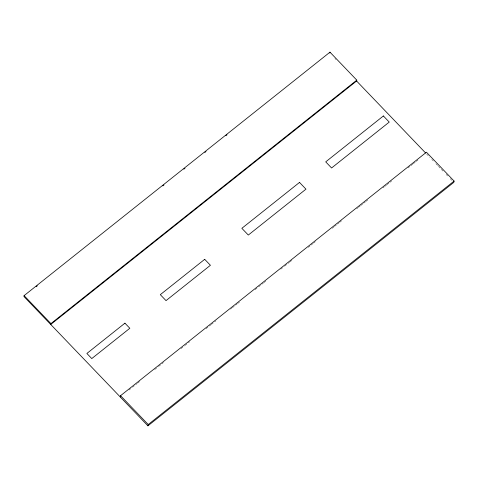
<?xml version="1.0" encoding="UTF-8"?>
<svg xmlns="http://www.w3.org/2000/svg" width="478" height="478" viewBox="0 0 478 478"><rect width="100%" height="100%" fill="white"/><g stroke="black" fill="none" stroke-linecap="round" stroke-linejoin="round"><path stroke-width="0.36" stroke-dasharray="2.39 1.79" d="M129.018 390.012L131.934 387.688M132.52 387.228L137.192 383.505M137.772 383.045L140.108 381.187M154.699 369.572L158.206 366.781M158.786 366.315L163.458 362.599M180.971 348.659L184.472 345.875M185.052 345.409L189.724 341.692M206.066 328.685L210.738 324.968M211.324 324.502L215.99 320.786M230.587 309.17L231.752 308.238M232.338 307.778L237.004 304.056M237.59 303.596L239.926 301.738M255.103 289.656L258.018 287.332M258.604 286.866L263.27 283.149M263.856 282.683L266.192 280.825M280.783 269.21L284.285 266.425M284.87 265.959L289.537 262.243M290.122 261.777L291.873 260.385M308.22 247.377L310.551 245.519M311.136 245.053L312.887 243.661M313.472 243.194L315.809 241.336M332.15 228.323L333.901 226.931M334.486 226.464L336.823 224.606M337.402 224.146L339.153 222.748M339.739 222.288L342.075 220.43M356.666 208.814L357.837 207.882M358.416 207.416L360.167 206.024M360.753 205.558L363.089 203.7M363.668 203.234L365.425 201.841M366.005 201.375L367.755 199.983M382.932 187.902L384.103 186.976M384.682 186.51L386.433 185.117M387.019 184.651L389.355 182.793M389.94 182.327L391.691 180.935M408.033 167.927L410.369 166.069M410.955 165.603L412.705 164.211M413.285 163.745L415.621 161.887M416.207 161.421L417.957 160.028M334.923 58.412L335.956 59.487M426.639 154.053L429.716 157.262M431.765 159.401L433.301 161.002M435.864 163.673L437.914 165.812M438.422 166.344L444.056 172.223M446.105 174.356L447.647 175.964M450.204 178.635L452.254 180.768"/><path stroke-width="0.72" d="M356.797 80.149L50.937 323.612L50.734 324.466L356.594 81.009L356.797 80.149L329.969 52.168L24.103 295.625L23.9 296.485L147.929 425.832L453.795 182.375L454.1 181.072L426.436 152.219L120.57 395.682L120.265 396.985M147.929 425.832L148.234 424.53L454.1 181.072M329.766 53.028L329.969 52.168M36.161 286.728L37.326 285.802M162.825 185.906L163.99 184.98M183.839 169.182L185.004 168.256M204.853 152.458L206.018 151.526M225.867 135.728L227.032 134.802M356.594 81.009L425.611 152.984M120.57 395.682L148.234 424.53M24.103 295.625L50.937 323.612M299.515 182.423L241.856 228.317L248.309 235.056L305.974 189.157L299.515 182.423M383.38 115.963L325.715 161.863L331.583 167.975L389.241 122.081L383.38 115.963M204.704 259.321L160.303 294.663L166.021 300.62L210.416 265.284L204.704 259.321M124.931 323.17L86.877 353.463L91.776 358.572L129.831 328.278L124.931 323.17"/></g></svg>
